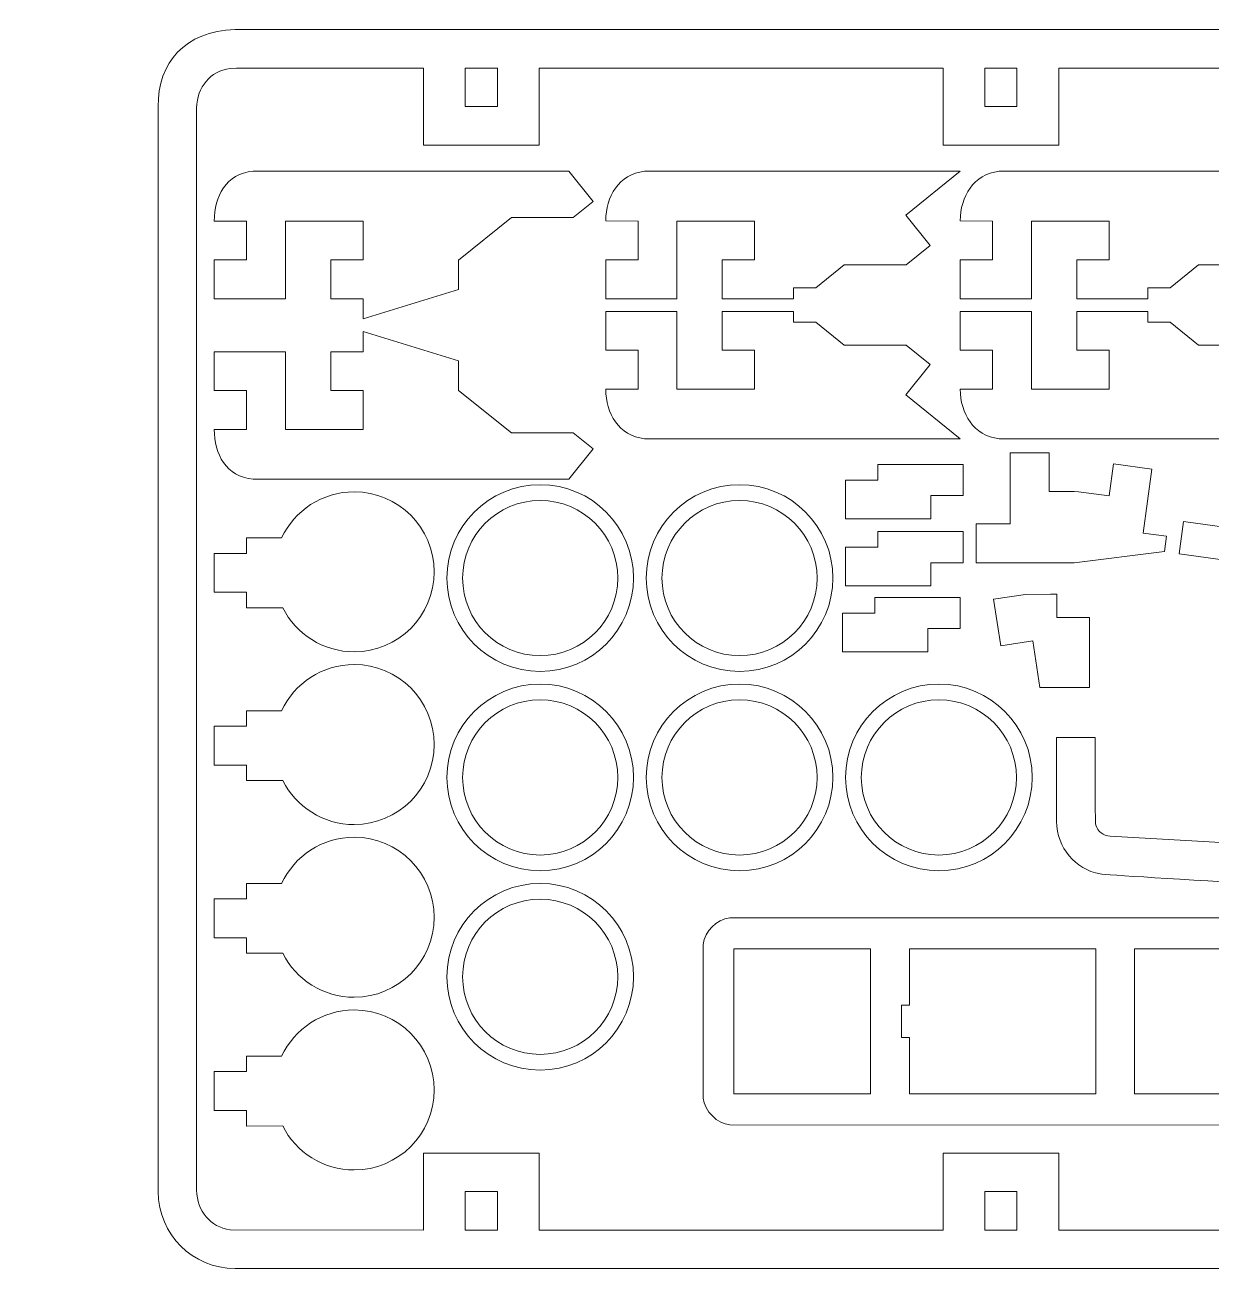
# Model space of a CAD drawing. Header units: centimetres. Extents: x -129.3 to -71.3, y -1.4 to 86.6.
# Drawn here: x -88.41 to -79.06, y 71.7 to 81.55 of the extents above; entities that cross this region are included whole.
import ezdxf

# ---------------------------------------------------------------- set-up
doc = ezdxf.new("R2010")
doc.units = ezdxf.units.CM
doc.header["$MEASUREMENT"] = 0
doc.layers.add('Camada 1', color=7, linetype='Continuous')

msp = doc.modelspace()

# ---------------------------------------------------------------- linework, layer by layer
at = {"layer": 'Camada 1', "color": 250, "lineweight": 20}
msp.add_open_spline([(-99.75825, 42.62823), (-100.03324, 42.62823), (-100.25825, 42.85323), (-100.25825, 43.12824), (-100.25825, 43.12824), (-100.25825, 43.12824), (-100.25825, 86.12825), (-100.25825, 86.12825), (-100.25825, 86.12825), (-100.25825, 86.40325), (-100.03324, 86.62825), (-99.75825, 86.62825), (-99.75825, 86.62825), (-99.75825, 86.62825), (-71.75824, 86.62825), (-71.75824, 86.62825), (-71.75824, 86.62825), (-71.48325, 86.62825), (-71.25825, 86.40325), (-71.25825, 86.12825), (-71.25825, 86.12825), (-71.25825, 86.12825), (-71.25825, 43.12824), (-71.25825, 43.12824), (-71.25825, 43.12824), (-71.25825, 42.85323), (-71.48325, 42.62823), (-71.75824, 42.62823)], degree=3, knots=[0, 0, 0, 0, 0.125, 0.125, 0.125, 0.125, 0.25, 0.25, 0.25, 0.25, 0.375, 0.375, 0.375, 0.375, 0.5, 0.5, 0.5, 0.5, 0.625, 0.625, 0.625, 0.625, 0.75, 0.75, 0.75, 0.75, 1, 1, 1, 1], dxfattribs=at)
at = {"layer": 'Camada 1', "lineweight": 9}
for points, knots in [([(-87.35663, 80.90437), (-87.35663, 80.90437), (-87.35663, 72.35472), (-87.35663, 72.35472), (-87.35663, 72.35472), (-87.35102, 72.01167), (-87.08624, 71.7529), (-86.7493, 71.7474), (-86.7493, 71.7474), (-86.7493, 71.7474), (-72.91056, 71.7474), (-72.91056, 71.7474), (-72.91056, 71.7474), (-72.56752, 71.75301), (-72.30876, 72.01779), (-72.30324, 72.35472), (-72.30324, 72.35472), (-72.30324, 72.35472), (-72.30324, 80.90437), (-72.30324, 80.90437), (-72.30324, 80.90437), (-72.30886, 81.24742), (-72.57362, 81.50618), (-72.91056, 81.5117), (-72.91056, 81.5117), (-72.91056, 81.5117), (-86.7493, 81.5117), (-86.7493, 81.5117), (-86.7493, 81.5117), (-87.14775, 81.49865), (-87.35663, 81.25106), (-87.35663, 80.90437)], [0, 0, 0, 0, 0.1111111, 0.1111111, 0.1111111, 0.1111111, 0.2222222, 0.2222222, 0.2222222, 0.2222222, 0.3333333, 0.3333333, 0.3333333, 0.3333333, 0.4444444, 0.4444444, 0.4444444, 0.4444444, 0.5555556, 0.5555556, 0.5555556, 0.5555556, 0.6666667, 0.6666667, 0.6666667, 0.6666667, 0.7777778, 0.7777778, 0.7777778, 0.7777778, 1, 1, 1, 1]), ([(-86.73937, 81.20804), (-86.73937, 81.20804), (-85.26429, 81.20804), (-85.26429, 81.20804), (-85.26429, 81.20804), (-85.26429, 81.20804), (-85.26429, 80.60071), (-85.26429, 80.60071), (-85.26429, 80.60071), (-85.26429, 80.60071), (-84.3533, 80.60071), (-84.3533, 80.60071), (-84.3533, 80.60071), (-84.3533, 80.60071), (-84.3533, 81.20804), (-84.3533, 81.20804), (-84.3533, 81.20804), (-84.3533, 81.20804), (-81.16955, 81.20804), (-81.16955, 81.20804), (-81.16955, 81.20804), (-81.16955, 81.20804), (-81.16955, 80.60071), (-81.16955, 80.60071), (-81.16955, 80.60071), (-81.16955, 80.60071), (-80.25856, 80.60071), (-80.25856, 80.60071), (-80.25856, 80.60071), (-80.25856, 80.60071), (-80.25856, 81.20804), (-80.25856, 81.20804), (-80.25856, 81.20804), (-80.25856, 81.20804), (-74.03817, 81.20804), (-74.03817, 81.20804), (-74.03817, 81.20804), (-74.03817, 81.20804), (-74.03817, 80.60071), (-74.03817, 80.60071), (-74.03817, 80.60071), (-74.03817, 80.60071), (-73.12719, 80.60071), (-73.12719, 80.60071), (-73.12719, 80.60071), (-73.12719, 80.60071), (-73.12719, 81.20804), (-73.12719, 81.20804), (-73.12719, 81.20804), (-73.02927, 81.20804), (-72.88184, 81.22045), (-72.79461, 81.18432), (-72.79461, 81.18432), (-72.67304, 81.13397), (-72.61117, 81.02469), (-72.6069, 80.89443), (-72.6069, 80.89443), (-72.6069, 80.89443), (-72.6069, 72.36466), (-72.6069, 72.36466), (-72.6069, 72.36466), (-72.61302, 72.1782), (-72.73406, 72.05716), (-72.92051, 72.05106), (-72.92051, 72.05106), (-72.92051, 72.05106), (-73.12719, 72.05106), (-73.12719, 72.05106), (-73.12719, 72.05106), (-73.12719, 72.05106), (-73.12719, 72.65839), (-73.12719, 72.65839), (-73.12719, 72.65839), (-73.12719, 72.65839), (-74.03817, 72.65839), (-74.03817, 72.65839), (-74.03817, 72.65839), (-74.03817, 72.65839), (-74.03817, 72.05106), (-74.03817, 72.05106), (-74.03817, 72.05106), (-74.03817, 72.05106), (-80.25856, 72.05106), (-80.25856, 72.05106), (-80.25856, 72.05106), (-80.25856, 72.05106), (-80.25856, 72.65839), (-80.25856, 72.65839), (-80.25856, 72.65839), (-80.25856, 72.65839), (-81.16955, 72.65839), (-81.16955, 72.65839), (-81.16955, 72.65839), (-81.16955, 72.65839), (-81.16955, 72.05106), (-81.16955, 72.05106), (-81.16955, 72.05106), (-81.16955, 72.05106), (-84.3533, 72.05106), (-84.3533, 72.05106), (-84.3533, 72.05106), (-84.3533, 72.05106), (-84.3533, 72.65839), (-84.3533, 72.65839), (-84.3533, 72.65839), (-84.3533, 72.65839), (-85.26429, 72.65839), (-85.26429, 72.65839), (-85.26429, 72.65839), (-85.26429, 72.65839), (-85.26429, 72.05106), (-85.26429, 72.05106), (-85.26429, 72.05106), (-85.26429, 72.05106), (-86.78886, 72.0543), (-86.78886, 72.0543), (-86.78886, 72.0543), (-86.94534, 72.07491), (-87.04759, 72.2008), (-87.05297, 72.36466), (-87.05297, 72.36466), (-87.05297, 72.36466), (-87.05297, 80.89443), (-87.05297, 80.89443), (-87.05297, 80.89443), (-87.0476, 81.05829), (-86.94537, 81.18416), (-86.78886, 81.20479), (-86.78886, 81.20479), (-86.78886, 81.20479), (-86.73937, 81.20804), (-86.73937, 81.20804)], [0, 0, 0, 0, 0.0294118, 0.0294118, 0.0294118, 0.0294118, 0.0588235, 0.0588235, 0.0588235, 0.0588235, 0.0882353, 0.0882353, 0.0882353, 0.0882353, 0.1176471, 0.1176471, 0.1176471, 0.1176471, 0.1470588, 0.1470588, 0.1470588, 0.1470588, 0.1764706, 0.1764706, 0.1764706, 0.1764706, 0.2058824, 0.2058824, 0.2058824, 0.2058824, 0.2352941, 0.2352941, 0.2352941, 0.2352941, 0.2647059, 0.2647059, 0.2647059, 0.2647059, 0.2941176, 0.2941176, 0.2941176, 0.2941176, 0.3235294, 0.3235294, 0.3235294, 0.3235294, 0.3529412, 0.3529412, 0.3529412, 0.3529412, 0.3823529, 0.3823529, 0.3823529, 0.3823529, 0.4117647, 0.4117647, 0.4117647, 0.4117647, 0.4411765, 0.4411765, 0.4411765, 0.4411765, 0.4705882, 0.4705882, 0.4705882, 0.4705882, 0.5, 0.5, 0.5, 0.5, 0.5294118, 0.5294118, 0.5294118, 0.5294118, 0.5588235, 0.5588235, 0.5588235, 0.5588235, 0.5882353, 0.5882353, 0.5882353, 0.5882353, 0.6176471, 0.6176471, 0.6176471, 0.6176471, 0.6470588, 0.6470588, 0.6470588, 0.6470588, 0.6764706, 0.6764706, 0.6764706, 0.6764706, 0.7058824, 0.7058824, 0.7058824, 0.7058824, 0.7352941, 0.7352941, 0.7352941, 0.7352941, 0.7647059, 0.7647059, 0.7647059, 0.7647059, 0.7941176, 0.7941176, 0.7941176, 0.7941176, 0.8235294, 0.8235294, 0.8235294, 0.8235294, 0.8529412, 0.8529412, 0.8529412, 0.8529412, 0.8823529, 0.8823529, 0.8823529, 0.8823529, 0.9117647, 0.9117647, 0.9117647, 0.9117647, 0.9411765, 0.9411765, 0.9411765, 0.9411765, 1, 1, 1, 1]), ([(-84.93532, 81.20804), (-84.93532, 81.20804), (-84.68227, 81.20804), (-84.68227, 81.20804), (-84.68227, 81.20804), (-84.68227, 81.20804), (-84.68227, 80.90437), (-84.68227, 80.90437), (-84.68227, 80.90437), (-84.68227, 80.90437), (-84.93532, 80.90437), (-84.93532, 80.90437), (-84.93532, 80.90437), (-84.93532, 80.90437), (-84.93532, 81.20804), (-84.93532, 81.20804)], [0, 0, 0, 0, 0.2, 0.2, 0.2, 0.2, 0.4, 0.4, 0.4, 0.4, 0.6, 0.6, 0.6, 0.6, 1, 1, 1, 1]), ([(-80.58752, 80.90437), (-80.58752, 80.90437), (-80.84058, 80.90437), (-80.84058, 80.90437), (-80.84058, 80.90437), (-80.84058, 80.90437), (-80.84058, 81.20804), (-80.84058, 81.20804), (-80.84058, 81.20804), (-80.84058, 81.20804), (-80.58752, 81.20804), (-80.58752, 81.20804), (-80.58752, 81.20804), (-80.58752, 81.20804), (-80.58752, 80.90437), (-80.58752, 80.90437)], [0, 0, 0, 0, 0.2, 0.2, 0.2, 0.2, 0.4, 0.4, 0.4, 0.4, 0.6, 0.6, 0.6, 0.6, 1, 1, 1, 1]), ([(-86.91371, 80.00289), (-86.91371, 80.00289), (-86.65874, 80.00289), (-86.65874, 80.00289), (-86.65874, 80.00289), (-86.65874, 80.00289), (-86.65874, 79.69692), (-86.65874, 79.69692), (-86.65874, 79.69692), (-86.65874, 79.69692), (-86.91371, 79.69692), (-86.91371, 79.69692), (-86.91371, 79.69692), (-86.91371, 79.69692), (-86.91371, 79.39095), (-86.91371, 79.39095), (-86.91371, 79.39095), (-86.91371, 79.39095), (-86.35276, 79.39095), (-86.35276, 79.39095), (-86.35276, 79.39095), (-86.35276, 79.39095), (-86.35276, 80.00289), (-86.35276, 80.00289), (-86.35276, 80.00289), (-86.35276, 80.00289), (-85.74083, 80.00289), (-85.74083, 80.00289), (-85.74083, 80.00289), (-85.74083, 80.00289), (-85.74083, 79.69692), (-85.74083, 79.69692), (-85.74083, 79.69692), (-85.74083, 79.69692), (-85.9958, 79.69692), (-85.9958, 79.69692), (-85.9958, 79.69692), (-85.9958, 79.69692), (-85.9958, 79.39095), (-85.9958, 79.39095), (-85.9958, 79.39095), (-85.9958, 79.39095), (-85.74083, 79.39095), (-85.74083, 79.39095), (-85.74083, 79.39095), (-85.74083, 79.39095), (-85.74083, 79.23184), (-85.74083, 79.23184), (-85.74083, 79.23184), (-85.74083, 79.23184), (-84.98815, 79.46352), (-84.98815, 79.46352), (-84.98815, 79.46352), (-84.98815, 79.46352), (-84.98815, 79.69519), (-84.98815, 79.69519), (-84.98815, 79.69519), (-84.98815, 79.69519), (-84.5721, 80.03029), (-84.5721, 80.03029), (-84.5721, 80.03029), (-84.5721, 80.03029), (-84.08433, 80.03029), (-84.08433, 80.03029), (-84.08433, 80.03029), (-84.08433, 80.03029), (-83.92794, 80.15625), (-83.92794, 80.15625), (-83.92794, 80.15625), (-83.92794, 80.15625), (-84.11987, 80.39454), (-84.11987, 80.39454), (-84.11987, 80.39454), (-84.11987, 80.39454), (-86.60774, 80.39454), (-86.60774, 80.39454), (-86.60774, 80.39454), (-86.8203, 80.37649), (-86.91371, 80.19616), (-86.91371, 80.00289)], [0, 0, 0, 0, 0.047619, 0.047619, 0.047619, 0.047619, 0.0952381, 0.0952381, 0.0952381, 0.0952381, 0.1428571, 0.1428571, 0.1428571, 0.1428571, 0.1904762, 0.1904762, 0.1904762, 0.1904762, 0.2380952, 0.2380952, 0.2380952, 0.2380952, 0.2857143, 0.2857143, 0.2857143, 0.2857143, 0.3333333, 0.3333333, 0.3333333, 0.3333333, 0.3809524, 0.3809524, 0.3809524, 0.3809524, 0.4285714, 0.4285714, 0.4285714, 0.4285714, 0.4761905, 0.4761905, 0.4761905, 0.4761905, 0.5238095, 0.5238095, 0.5238095, 0.5238095, 0.5714286, 0.5714286, 0.5714286, 0.5714286, 0.6190476, 0.6190476, 0.6190476, 0.6190476, 0.6666667, 0.6666667, 0.6666667, 0.6666667, 0.7142857, 0.7142857, 0.7142857, 0.7142857, 0.7619048, 0.7619048, 0.7619048, 0.7619048, 0.8095238, 0.8095238, 0.8095238, 0.8095238, 0.8571429, 0.8571429, 0.8571429, 0.8571429, 0.9047619, 0.9047619, 0.9047619, 0.9047619, 1, 1, 1, 1]), ([(-83.82794, 80.0051), (-83.82794, 80.0051), (-83.57297, 80.00289), (-83.57297, 80.00289), (-83.57297, 80.00289), (-83.57297, 80.00289), (-83.57297, 79.69693), (-83.57297, 79.69693), (-83.57297, 79.69693), (-83.57297, 79.69693), (-83.82794, 79.69693), (-83.82794, 79.69693), (-83.82794, 79.69693), (-83.82794, 79.69693), (-83.82794, 79.39095), (-83.82794, 79.39095), (-83.82794, 79.39095), (-83.82794, 79.39095), (-83.267, 79.39095), (-83.267, 79.39095), (-83.267, 79.39095), (-83.267, 79.39095), (-83.26699, 80.00289), (-83.26699, 80.00289), (-83.26699, 80.00289), (-83.26699, 80.00289), (-82.65506, 80.00289), (-82.65506, 80.00289), (-82.65506, 80.00289), (-82.65506, 80.00289), (-82.65506, 79.69693), (-82.65506, 79.69693), (-82.65506, 79.69693), (-82.65506, 79.69693), (-82.91003, 79.69693), (-82.91003, 79.69693), (-82.91003, 79.69693), (-82.91003, 79.69693), (-82.91003, 79.39095), (-82.91003, 79.39095), (-82.91003, 79.39095), (-82.91003, 79.39095), (-82.34908, 79.39095), (-82.34908, 79.39095), (-82.34908, 79.39095), (-82.34908, 79.39095), (-82.34908, 79.47655), (-82.34908, 79.47655), (-82.34908, 79.47655), (-82.34908, 79.47655), (-82.17384, 79.47655), (-82.17384, 79.47655), (-82.17384, 79.47655), (-82.17384, 79.47655), (-81.94951, 79.65723), (-81.94951, 79.65723), (-81.94951, 79.65723), (-81.94951, 79.65723), (-81.46173, 79.65723), (-81.46173, 79.65723), (-81.46173, 79.65723), (-81.46173, 79.65723), (-81.27109, 79.81078), (-81.27109, 79.81078), (-81.27109, 79.81078), (-81.27109, 79.81078), (-81.46303, 80.04907), (-81.46303, 80.04907), (-81.46303, 80.04907), (-81.46303, 80.04907), (-81.0341, 80.39454), (-81.0341, 80.39454), (-81.0341, 80.39454), (-81.0341, 80.39454), (-83.52198, 80.39454), (-83.52198, 80.39454), (-83.52198, 80.39454), (-83.72517, 80.37267), (-83.82794, 80.19236), (-83.82794, 80.0051)], [0, 0, 0, 0, 0.047619, 0.047619, 0.047619, 0.047619, 0.0952381, 0.0952381, 0.0952381, 0.0952381, 0.1428571, 0.1428571, 0.1428571, 0.1428571, 0.1904762, 0.1904762, 0.1904762, 0.1904762, 0.2380952, 0.2380952, 0.2380952, 0.2380952, 0.2857143, 0.2857143, 0.2857143, 0.2857143, 0.3333333, 0.3333333, 0.3333333, 0.3333333, 0.3809524, 0.3809524, 0.3809524, 0.3809524, 0.4285714, 0.4285714, 0.4285714, 0.4285714, 0.4761905, 0.4761905, 0.4761905, 0.4761905, 0.5238095, 0.5238095, 0.5238095, 0.5238095, 0.5714286, 0.5714286, 0.5714286, 0.5714286, 0.6190476, 0.6190476, 0.6190476, 0.6190476, 0.6666667, 0.6666667, 0.6666667, 0.6666667, 0.7142857, 0.7142857, 0.7142857, 0.7142857, 0.7619048, 0.7619048, 0.7619048, 0.7619048, 0.8095238, 0.8095238, 0.8095238, 0.8095238, 0.8571429, 0.8571429, 0.8571429, 0.8571429, 0.9047619, 0.9047619, 0.9047619, 0.9047619, 1, 1, 1, 1]), ([(-81.0341, 80.0051), (-81.0341, 80.0051), (-80.77913, 80.00289), (-80.77913, 80.00289), (-80.77913, 80.00289), (-80.77913, 80.00289), (-80.77913, 79.69693), (-80.77913, 79.69693), (-80.77913, 79.69693), (-80.77913, 79.69693), (-81.0341, 79.69693), (-81.0341, 79.69693), (-81.0341, 79.69693), (-81.0341, 79.69693), (-81.0341, 79.39095), (-81.0341, 79.39095), (-81.0341, 79.39095), (-81.0341, 79.39095), (-80.47316, 79.39095), (-80.47316, 79.39095), (-80.47316, 79.39095), (-80.47316, 79.39095), (-80.47315, 80.00289), (-80.47315, 80.00289), (-80.47315, 80.00289), (-80.47315, 80.00289), (-79.86122, 80.00289), (-79.86122, 80.00289), (-79.86122, 80.00289), (-79.86122, 80.00289), (-79.86122, 79.69693), (-79.86122, 79.69693), (-79.86122, 79.69693), (-79.86122, 79.69693), (-80.11619, 79.69693), (-80.11619, 79.69693), (-80.11619, 79.69693), (-80.11619, 79.69693), (-80.11619, 79.39095), (-80.11619, 79.39095), (-80.11619, 79.39095), (-80.11619, 79.39095), (-79.55524, 79.39095), (-79.55524, 79.39095), (-79.55524, 79.39095), (-79.55524, 79.39095), (-79.55524, 79.47655), (-79.55524, 79.47655), (-79.55524, 79.47655), (-79.55524, 79.47655), (-79.38, 79.47655), (-79.38, 79.47655), (-79.38, 79.47655), (-79.38, 79.47655), (-79.15567, 79.65723), (-79.15567, 79.65723), (-79.15567, 79.65723), (-79.15567, 79.65723), (-78.66789, 79.65723), (-78.66789, 79.65723), (-78.66789, 79.65723), (-78.66789, 79.65723), (-78.47725, 79.81078), (-78.47725, 79.81078), (-78.47725, 79.81078), (-78.47725, 79.81078), (-78.66919, 80.04907), (-78.66919, 80.04907), (-78.66919, 80.04907), (-78.66919, 80.04907), (-78.24026, 80.39454), (-78.24026, 80.39454), (-78.24026, 80.39454), (-78.24026, 80.39454), (-80.72814, 80.39454), (-80.72814, 80.39454), (-80.72814, 80.39454), (-80.93133, 80.37267), (-81.0341, 80.19236), (-81.0341, 80.0051)], [0, 0, 0, 0, 0.047619, 0.047619, 0.047619, 0.047619, 0.0952381, 0.0952381, 0.0952381, 0.0952381, 0.1428571, 0.1428571, 0.1428571, 0.1428571, 0.1904762, 0.1904762, 0.1904762, 0.1904762, 0.2380952, 0.2380952, 0.2380952, 0.2380952, 0.2857143, 0.2857143, 0.2857143, 0.2857143, 0.3333333, 0.3333333, 0.3333333, 0.3333333, 0.3809524, 0.3809524, 0.3809524, 0.3809524, 0.4285714, 0.4285714, 0.4285714, 0.4285714, 0.4761905, 0.4761905, 0.4761905, 0.4761905, 0.5238095, 0.5238095, 0.5238095, 0.5238095, 0.5714286, 0.5714286, 0.5714286, 0.5714286, 0.6190476, 0.6190476, 0.6190476, 0.6190476, 0.6666667, 0.6666667, 0.6666667, 0.6666667, 0.7142857, 0.7142857, 0.7142857, 0.7142857, 0.7619048, 0.7619048, 0.7619048, 0.7619048, 0.8095238, 0.8095238, 0.8095238, 0.8095238, 0.8571429, 0.8571429, 0.8571429, 0.8571429, 0.9047619, 0.9047619, 0.9047619, 0.9047619, 1, 1, 1, 1]), ([(-83.82794, 78.67679), (-83.82794, 78.67679), (-83.57297, 78.679), (-83.57297, 78.679), (-83.57297, 78.679), (-83.57297, 78.679), (-83.57297, 78.98496), (-83.57297, 78.98496), (-83.57297, 78.98496), (-83.57297, 78.98496), (-83.82794, 78.98496), (-83.82794, 78.98496), (-83.82794, 78.98496), (-83.82794, 78.98496), (-83.82794, 79.29094), (-83.82794, 79.29094), (-83.82794, 79.29094), (-83.82794, 79.29094), (-83.267, 79.29094), (-83.267, 79.29094), (-83.267, 79.29094), (-83.267, 79.29094), (-83.26699, 78.679), (-83.26699, 78.679), (-83.26699, 78.679), (-83.26699, 78.679), (-82.65506, 78.679), (-82.65506, 78.679), (-82.65506, 78.679), (-82.65506, 78.679), (-82.65506, 78.98496), (-82.65506, 78.98496), (-82.65506, 78.98496), (-82.65506, 78.98496), (-82.91003, 78.98496), (-82.91003, 78.98496), (-82.91003, 78.98496), (-82.91003, 78.98496), (-82.91003, 79.29094), (-82.91003, 79.29094), (-82.91003, 79.29094), (-82.91003, 79.29094), (-82.34908, 79.29094), (-82.34908, 79.29094), (-82.34908, 79.29094), (-82.34908, 79.29094), (-82.34908, 79.20534), (-82.34908, 79.20534), (-82.34908, 79.20534), (-82.34908, 79.20534), (-82.17384, 79.20534), (-82.17384, 79.20534), (-82.17384, 79.20534), (-82.17384, 79.20534), (-81.94951, 79.02466), (-81.94951, 79.02466), (-81.94951, 79.02466), (-81.94951, 79.02466), (-81.46173, 79.02466), (-81.46173, 79.02466), (-81.46173, 79.02466), (-81.46173, 79.02466), (-81.27109, 78.87111), (-81.27109, 78.87111), (-81.27109, 78.87111), (-81.27109, 78.87111), (-81.46303, 78.63282), (-81.46303, 78.63282), (-81.46303, 78.63282), (-81.46303, 78.63282), (-81.0341, 78.28735), (-81.0341, 78.28735), (-81.0341, 78.28735), (-81.0341, 78.28735), (-83.52198, 78.28735), (-83.52198, 78.28735), (-83.52198, 78.28735), (-83.72517, 78.30922), (-83.82794, 78.48953), (-83.82794, 78.67679)], [0, 0, 0, 0, 0.047619, 0.047619, 0.047619, 0.047619, 0.0952381, 0.0952381, 0.0952381, 0.0952381, 0.1428571, 0.1428571, 0.1428571, 0.1428571, 0.1904762, 0.1904762, 0.1904762, 0.1904762, 0.2380952, 0.2380952, 0.2380952, 0.2380952, 0.2857143, 0.2857143, 0.2857143, 0.2857143, 0.3333333, 0.3333333, 0.3333333, 0.3333333, 0.3809524, 0.3809524, 0.3809524, 0.3809524, 0.4285714, 0.4285714, 0.4285714, 0.4285714, 0.4761905, 0.4761905, 0.4761905, 0.4761905, 0.5238095, 0.5238095, 0.5238095, 0.5238095, 0.5714286, 0.5714286, 0.5714286, 0.5714286, 0.6190476, 0.6190476, 0.6190476, 0.6190476, 0.6666667, 0.6666667, 0.6666667, 0.6666667, 0.7142857, 0.7142857, 0.7142857, 0.7142857, 0.7619048, 0.7619048, 0.7619048, 0.7619048, 0.8095238, 0.8095238, 0.8095238, 0.8095238, 0.8571429, 0.8571429, 0.8571429, 0.8571429, 0.9047619, 0.9047619, 0.9047619, 0.9047619, 1, 1, 1, 1]), ([(-81.0341, 78.67679), (-81.0341, 78.67679), (-80.77913, 78.679), (-80.77913, 78.679), (-80.77913, 78.679), (-80.77913, 78.679), (-80.77913, 78.98496), (-80.77913, 78.98496), (-80.77913, 78.98496), (-80.77913, 78.98496), (-81.0341, 78.98496), (-81.0341, 78.98496), (-81.0341, 78.98496), (-81.0341, 78.98496), (-81.0341, 79.29094), (-81.0341, 79.29094), (-81.0341, 79.29094), (-81.0341, 79.29094), (-80.47316, 79.29094), (-80.47316, 79.29094), (-80.47316, 79.29094), (-80.47316, 79.29094), (-80.47315, 78.679), (-80.47315, 78.679), (-80.47315, 78.679), (-80.47315, 78.679), (-79.86122, 78.679), (-79.86122, 78.679), (-79.86122, 78.679), (-79.86122, 78.679), (-79.86122, 78.98496), (-79.86122, 78.98496), (-79.86122, 78.98496), (-79.86122, 78.98496), (-80.11619, 78.98496), (-80.11619, 78.98496), (-80.11619, 78.98496), (-80.11619, 78.98496), (-80.11619, 79.29094), (-80.11619, 79.29094), (-80.11619, 79.29094), (-80.11619, 79.29094), (-79.55524, 79.29094), (-79.55524, 79.29094), (-79.55524, 79.29094), (-79.55524, 79.29094), (-79.55524, 79.20534), (-79.55524, 79.20534), (-79.55524, 79.20534), (-79.55524, 79.20534), (-79.38, 79.20534), (-79.38, 79.20534), (-79.38, 79.20534), (-79.38, 79.20534), (-79.15567, 79.02466), (-79.15567, 79.02466), (-79.15567, 79.02466), (-79.15567, 79.02466), (-78.66789, 79.02466), (-78.66789, 79.02466), (-78.66789, 79.02466), (-78.66789, 79.02466), (-78.47725, 78.87111), (-78.47725, 78.87111), (-78.47725, 78.87111), (-78.47725, 78.87111), (-78.66919, 78.63282), (-78.66919, 78.63282), (-78.66919, 78.63282), (-78.66919, 78.63282), (-78.24026, 78.28735), (-78.24026, 78.28735), (-78.24026, 78.28735), (-78.24026, 78.28735), (-80.72814, 78.28735), (-80.72814, 78.28735), (-80.72814, 78.28735), (-80.93133, 78.30922), (-81.0341, 78.48953), (-81.0341, 78.67679)], [0, 0, 0, 0, 0.047619, 0.047619, 0.047619, 0.047619, 0.0952381, 0.0952381, 0.0952381, 0.0952381, 0.1428571, 0.1428571, 0.1428571, 0.1428571, 0.1904762, 0.1904762, 0.1904762, 0.1904762, 0.2380952, 0.2380952, 0.2380952, 0.2380952, 0.2857143, 0.2857143, 0.2857143, 0.2857143, 0.3333333, 0.3333333, 0.3333333, 0.3333333, 0.3809524, 0.3809524, 0.3809524, 0.3809524, 0.4285714, 0.4285714, 0.4285714, 0.4285714, 0.4761905, 0.4761905, 0.4761905, 0.4761905, 0.5238095, 0.5238095, 0.5238095, 0.5238095, 0.5714286, 0.5714286, 0.5714286, 0.5714286, 0.6190476, 0.6190476, 0.6190476, 0.6190476, 0.6666667, 0.6666667, 0.6666667, 0.6666667, 0.7142857, 0.7142857, 0.7142857, 0.7142857, 0.7619048, 0.7619048, 0.7619048, 0.7619048, 0.8095238, 0.8095238, 0.8095238, 0.8095238, 0.8571429, 0.8571429, 0.8571429, 0.8571429, 0.9047619, 0.9047619, 0.9047619, 0.9047619, 1, 1, 1, 1]), ([(-86.91371, 78.36079), (-86.91371, 78.36079), (-86.65874, 78.36079), (-86.65874, 78.36079), (-86.65874, 78.36079), (-86.65874, 78.36079), (-86.65874, 78.66676), (-86.65874, 78.66676), (-86.65874, 78.66676), (-86.65874, 78.66676), (-86.91371, 78.66676), (-86.91371, 78.66676), (-86.91371, 78.66676), (-86.91371, 78.66676), (-86.91371, 78.97273), (-86.91371, 78.97273), (-86.91371, 78.97273), (-86.91371, 78.97273), (-86.35276, 78.97273), (-86.35276, 78.97273), (-86.35276, 78.97273), (-86.35276, 78.97273), (-86.35276, 78.36079), (-86.35276, 78.36079), (-86.35276, 78.36079), (-86.35276, 78.36079), (-85.74083, 78.36079), (-85.74083, 78.36079), (-85.74083, 78.36079), (-85.74083, 78.36079), (-85.74083, 78.66676), (-85.74083, 78.66676), (-85.74083, 78.66676), (-85.74083, 78.66676), (-85.9958, 78.66676), (-85.9958, 78.66676), (-85.9958, 78.66676), (-85.9958, 78.66676), (-85.9958, 78.97273), (-85.9958, 78.97273), (-85.9958, 78.97273), (-85.9958, 78.97273), (-85.74083, 78.97273), (-85.74083, 78.97273), (-85.74083, 78.97273), (-85.74083, 78.97273), (-85.74083, 79.13184), (-85.74083, 79.13184), (-85.74083, 79.13184), (-85.74083, 79.13184), (-84.98815, 78.90016), (-84.98815, 78.90016), (-84.98815, 78.90016), (-84.98815, 78.90016), (-84.98815, 78.66849), (-84.98815, 78.66849), (-84.98815, 78.66849), (-84.98815, 78.66849), (-84.5721, 78.33339), (-84.5721, 78.33339), (-84.5721, 78.33339), (-84.5721, 78.33339), (-84.08433, 78.33339), (-84.08433, 78.33339), (-84.08433, 78.33339), (-84.08433, 78.33339), (-83.92794, 78.20743), (-83.92794, 78.20743), (-83.92794, 78.20743), (-83.92794, 78.20743), (-84.11987, 77.96914), (-84.11987, 77.96914), (-84.11987, 77.96914), (-84.11987, 77.96914), (-86.60774, 77.96914), (-86.60774, 77.96914), (-86.60774, 77.96914), (-86.8203, 77.98719), (-86.91371, 78.16752), (-86.91371, 78.36079)], [0, 0, 0, 0, 0.047619, 0.047619, 0.047619, 0.047619, 0.0952381, 0.0952381, 0.0952381, 0.0952381, 0.1428571, 0.1428571, 0.1428571, 0.1428571, 0.1904762, 0.1904762, 0.1904762, 0.1904762, 0.2380952, 0.2380952, 0.2380952, 0.2380952, 0.2857143, 0.2857143, 0.2857143, 0.2857143, 0.3333333, 0.3333333, 0.3333333, 0.3333333, 0.3809524, 0.3809524, 0.3809524, 0.3809524, 0.4285714, 0.4285714, 0.4285714, 0.4285714, 0.4761905, 0.4761905, 0.4761905, 0.4761905, 0.5238095, 0.5238095, 0.5238095, 0.5238095, 0.5714286, 0.5714286, 0.5714286, 0.5714286, 0.6190476, 0.6190476, 0.6190476, 0.6190476, 0.6666667, 0.6666667, 0.6666667, 0.6666667, 0.7142857, 0.7142857, 0.7142857, 0.7142857, 0.7619048, 0.7619048, 0.7619048, 0.7619048, 0.8095238, 0.8095238, 0.8095238, 0.8095238, 0.8571429, 0.8571429, 0.8571429, 0.8571429, 0.9047619, 0.9047619, 0.9047619, 0.9047619, 1, 1, 1, 1]), ([(-79.42584, 77.39733), (-79.42584, 77.39733), (-79.40964, 77.51864), (-79.40964, 77.51864), (-79.40964, 77.51864), (-79.40964, 77.51864), (-79.59161, 77.54293), (-79.59161, 77.54293), (-79.59161, 77.54293), (-79.59161, 77.54293), (-79.52338, 78.04742), (-79.52338, 78.04742), (-79.52338, 78.04742), (-79.52338, 78.04742), (-79.82659, 78.08843), (-79.82659, 78.08843), (-79.82659, 78.08843), (-79.82659, 78.08843), (-79.86065, 77.83662), (-79.86065, 77.83662), (-79.86065, 77.83662), (-79.86065, 77.83662), (-80.10163, 77.86921), (-80.10163, 77.86921), (-80.10163, 77.86921), (-80.10163, 77.86921), (-80.13579, 77.87127), (-80.13579, 77.87127), (-80.13579, 77.87127), (-80.13579, 77.87127), (-80.33449, 77.87129), (-80.33449, 77.87129), (-80.33449, 77.87129), (-80.33449, 77.87129), (-80.33447, 78.17685), (-80.33447, 78.17685), (-80.33447, 78.17685), (-80.33447, 78.17685), (-80.64044, 78.17686), (-80.64044, 78.17686), (-80.64044, 78.17686), (-80.64044, 78.17686), (-80.64048, 77.61657), (-80.64048, 77.61657), (-80.64048, 77.61657), (-80.64048, 77.61657), (-80.90978, 77.61654), (-80.90978, 77.61654), (-80.90978, 77.61654), (-80.90978, 77.61654), (-80.90978, 77.31056), (-80.90978, 77.31056), (-80.90978, 77.31056), (-80.90978, 77.31056), (-80.13583, 77.31056), (-80.13583, 77.31056), (-80.13583, 77.31056), (-80.13583, 77.31056), (-79.42584, 77.39733), (-79.42584, 77.39733)], [0, 0, 0, 0, 0.0625, 0.0625, 0.0625, 0.0625, 0.125, 0.125, 0.125, 0.125, 0.1875, 0.1875, 0.1875, 0.1875, 0.25, 0.25, 0.25, 0.25, 0.3125, 0.3125, 0.3125, 0.3125, 0.375, 0.375, 0.375, 0.375, 0.4375, 0.4375, 0.4375, 0.4375, 0.5, 0.5, 0.5, 0.5, 0.5625, 0.5625, 0.5625, 0.5625, 0.625, 0.625, 0.625, 0.625, 0.6875, 0.6875, 0.6875, 0.6875, 0.75, 0.75, 0.75, 0.75, 0.8125, 0.8125, 0.8125, 0.8125, 0.875, 0.875, 0.875, 0.875, 1, 1, 1, 1]), ([(-78.4622, 77.38161), (-78.4622, 77.38161), (-78.4622, 77.89152), (-78.4622, 77.89152), (-78.4622, 77.89152), (-78.4622, 77.89152), (-78.21743, 77.89152), (-78.21743, 77.89152), (-78.21743, 77.89152), (-78.21743, 77.89152), (-78.21743, 78.14666), (-78.21743, 78.14666), (-78.21743, 78.14666), (-78.21743, 78.14666), (-78.4622, 78.14666), (-78.4622, 78.14666), (-78.4622, 78.14666), (-78.4622, 78.14666), (-78.90423, 77.94286), (-78.90423, 77.94286), (-78.90423, 77.94286), (-78.90423, 77.94286), (-78.95215, 77.58951), (-78.95215, 77.58951), (-78.95215, 77.58951), (-78.95215, 77.58951), (-79.2752, 77.63376), (-79.2752, 77.63376), (-79.2752, 77.63376), (-79.2752, 77.63376), (-79.30963, 77.38073), (-79.30963, 77.38073), (-79.30963, 77.38073), (-79.30963, 77.38073), (-78.9458, 77.33131), (-78.9458, 77.33131), (-78.9458, 77.33131), (-78.9458, 77.33131), (-78.90423, 77.33172), (-78.90423, 77.33172), (-78.90423, 77.33172), (-78.90423, 77.33172), (-78.4622, 77.12677), (-78.4622, 77.12677), (-78.4622, 77.12677), (-78.4622, 77.12677), (-78.21743, 77.12677), (-78.21743, 77.12677), (-78.21743, 77.12677), (-78.21743, 77.12677), (-78.21743, 77.38161), (-78.21743, 77.38161), (-78.21743, 77.38161), (-78.21743, 77.38161), (-78.4622, 77.38161), (-78.4622, 77.38161)], [0, 0, 0, 0, 0.0666667, 0.0666667, 0.0666667, 0.0666667, 0.1333333, 0.1333333, 0.1333333, 0.1333333, 0.2, 0.2, 0.2, 0.2, 0.2666667, 0.2666667, 0.2666667, 0.2666667, 0.3333333, 0.3333333, 0.3333333, 0.3333333, 0.4, 0.4, 0.4, 0.4, 0.4666667, 0.4666667, 0.4666667, 0.4666667, 0.5333333, 0.5333333, 0.5333333, 0.5333333, 0.6, 0.6, 0.6, 0.6, 0.6666667, 0.6666667, 0.6666667, 0.6666667, 0.7333333, 0.7333333, 0.7333333, 0.7333333, 0.8, 0.8, 0.8, 0.8, 0.8666667, 0.8666667, 0.8666667, 0.8666667, 1, 1, 1, 1]), ([(-81.26541, 77.65503), (-81.26541, 77.65503), (-81.93854, 77.65503), (-81.93854, 77.65503), (-81.93854, 77.65503), (-81.93854, 77.65503), (-81.93854, 77.96099), (-81.93854, 77.96099), (-81.93854, 77.96099), (-81.93854, 77.96099), (-81.68357, 77.96099), (-81.68357, 77.96099), (-81.68357, 77.96099), (-81.68357, 77.96099), (-81.68357, 78.08338), (-81.68357, 78.08338), (-81.68357, 78.08338), (-81.68357, 78.08338), (-81.01043, 78.08338), (-81.01043, 78.08338), (-81.01043, 78.08338), (-81.01043, 78.08338), (-81.01043, 77.83861), (-81.01043, 77.83861), (-81.01043, 77.83861), (-81.01043, 77.83861), (-81.26541, 77.83861), (-81.26541, 77.83861), (-81.26541, 77.83861), (-81.26541, 77.83861), (-81.26541, 77.65503), (-81.26541, 77.65503)], [0, 0, 0, 0, 0.1111111, 0.1111111, 0.1111111, 0.1111111, 0.2222222, 0.2222222, 0.2222222, 0.2222222, 0.3333333, 0.3333333, 0.3333333, 0.3333333, 0.4444444, 0.4444444, 0.4444444, 0.4444444, 0.5555556, 0.5555556, 0.5555556, 0.5555556, 0.6666667, 0.6666667, 0.6666667, 0.6666667, 0.7777778, 0.7777778, 0.7777778, 0.7777778, 1, 1, 1, 1]), ([(-86.37405, 76.9548), (-86.37405, 76.9548), (-86.65873, 76.95451), (-86.65873, 76.95451), (-86.65873, 76.95451), (-86.65873, 76.95451), (-86.65873, 77.0769), (-86.65873, 77.0769), (-86.65873, 77.0769), (-86.65873, 77.0769), (-86.91371, 77.0769), (-86.91371, 77.0769), (-86.91371, 77.0769), (-86.91371, 77.0769), (-86.91371, 77.38287), (-86.91371, 77.38287), (-86.91371, 77.38287), (-86.91371, 77.38287), (-86.65873, 77.38287), (-86.65873, 77.38287), (-86.65873, 77.38287), (-86.65873, 77.38287), (-86.65873, 77.50526), (-86.65873, 77.50526), (-86.65873, 77.50526), (-86.65873, 77.50526), (-86.38237, 77.50526), (-86.38237, 77.50526), (-86.38237, 77.50526), (-86.28191, 77.7202), (-86.06381, 77.86914), (-85.81089, 77.86914), (-85.81089, 77.86914), (-85.46266, 77.86914), (-85.18036, 77.58684), (-85.18036, 77.23861), (-85.18036, 77.23861), (-85.18036, 76.89038), (-85.46266, 76.60808), (-85.81089, 76.60808), (-85.81089, 76.60808), (-86.05703, 76.60808), (-86.27019, 76.74914), (-86.37405, 76.9548)], [0, 0, 0, 0, 0.0833333, 0.0833333, 0.0833333, 0.0833333, 0.1666667, 0.1666667, 0.1666667, 0.1666667, 0.25, 0.25, 0.25, 0.25, 0.3333333, 0.3333333, 0.3333333, 0.3333333, 0.4166667, 0.4166667, 0.4166667, 0.4166667, 0.5, 0.5, 0.5, 0.5, 0.5833333, 0.5833333, 0.5833333, 0.5833333, 0.6666667, 0.6666667, 0.6666667, 0.6666667, 0.75, 0.75, 0.75, 0.75, 0.8333333, 0.8333333, 0.8333333, 0.8333333, 1, 1, 1, 1]), ([(-81.26541, 77.12702), (-81.26541, 77.12702), (-81.93854, 77.12702), (-81.93854, 77.12702), (-81.93854, 77.12702), (-81.93854, 77.12702), (-81.93854, 77.43298), (-81.93854, 77.43298), (-81.93854, 77.43298), (-81.93854, 77.43298), (-81.68357, 77.43298), (-81.68357, 77.43298), (-81.68357, 77.43298), (-81.68357, 77.43298), (-81.68357, 77.55537), (-81.68357, 77.55537), (-81.68357, 77.55537), (-81.68357, 77.55537), (-81.01043, 77.55537), (-81.01043, 77.55537), (-81.01043, 77.55537), (-81.01043, 77.55537), (-81.01043, 77.3106), (-81.01043, 77.3106), (-81.01043, 77.3106), (-81.01043, 77.3106), (-81.26541, 77.3106), (-81.26541, 77.3106), (-81.26541, 77.3106), (-81.26541, 77.3106), (-81.26541, 77.12702), (-81.26541, 77.12702)], [0, 0, 0, 0, 0.1111111, 0.1111111, 0.1111111, 0.1111111, 0.2222222, 0.2222222, 0.2222222, 0.2222222, 0.3333333, 0.3333333, 0.3333333, 0.3333333, 0.4444444, 0.4444444, 0.4444444, 0.4444444, 0.5555556, 0.5555556, 0.5555556, 0.5555556, 0.6666667, 0.6666667, 0.6666667, 0.6666667, 0.7777778, 0.7777778, 0.7777778, 0.7777778, 1, 1, 1, 1]), ([(-81.2893, 76.60797), (-81.2893, 76.60797), (-81.96243, 76.60797), (-81.96243, 76.60797), (-81.96243, 76.60797), (-81.96243, 76.60797), (-81.96243, 76.91393), (-81.96243, 76.91393), (-81.96243, 76.91393), (-81.96243, 76.91393), (-81.70746, 76.91393), (-81.70746, 76.91393), (-81.70746, 76.91393), (-81.70746, 76.91393), (-81.70746, 77.03632), (-81.70746, 77.03632), (-81.70746, 77.03632), (-81.70746, 77.03632), (-81.03432, 77.03632), (-81.03432, 77.03632), (-81.03432, 77.03632), (-81.03432, 77.03632), (-81.03432, 76.79155), (-81.03432, 76.79155), (-81.03432, 76.79155), (-81.03432, 76.79155), (-81.2893, 76.79155), (-81.2893, 76.79155), (-81.2893, 76.79155), (-81.2893, 76.79155), (-81.2893, 76.60797), (-81.2893, 76.60797)], [0, 0, 0, 0, 0.1111111, 0.1111111, 0.1111111, 0.1111111, 0.2222222, 0.2222222, 0.2222222, 0.2222222, 0.3333333, 0.3333333, 0.3333333, 0.3333333, 0.4444444, 0.4444444, 0.4444444, 0.4444444, 0.5555556, 0.5555556, 0.5555556, 0.5555556, 0.6666667, 0.6666667, 0.6666667, 0.6666667, 0.7777778, 0.7777778, 0.7777778, 0.7777778, 1, 1, 1, 1]), ([(-80.27193, 76.87797), (-80.27193, 76.87797), (-80.27193, 77.06155), (-80.27193, 77.06155), (-80.27193, 77.06155), (-80.27193, 77.06155), (-80.32293, 77.06155), (-80.32293, 77.06155), (-80.32293, 77.06155), (-80.32293, 77.06155), (-80.51969, 77.06072), (-80.51969, 77.06072), (-80.51969, 77.06072), (-80.51969, 77.06072), (-80.77174, 77.02175), (-80.77174, 77.02175), (-80.77174, 77.02175), (-80.77174, 77.02175), (-80.71502, 76.655), (-80.71502, 76.655), (-80.71502, 76.655), (-80.71502, 76.655), (-80.46298, 76.69397), (-80.46298, 76.69397), (-80.46298, 76.69397), (-80.46298, 76.69397), (-80.40627, 76.32722), (-80.40627, 76.32722), (-80.40627, 76.32722), (-80.40627, 76.32722), (-80.01695, 76.32722), (-80.01695, 76.32722), (-80.01695, 76.32722), (-80.01695, 76.32722), (-80.01695, 76.87797), (-80.01695, 76.87797), (-80.01695, 76.87797), (-80.01695, 76.87797), (-80.27193, 76.87797), (-80.27193, 76.87797)], [0, 0, 0, 0, 0.0909091, 0.0909091, 0.0909091, 0.0909091, 0.1818182, 0.1818182, 0.1818182, 0.1818182, 0.2727273, 0.2727273, 0.2727273, 0.2727273, 0.3636364, 0.3636364, 0.3636364, 0.3636364, 0.4545455, 0.4545455, 0.4545455, 0.4545455, 0.5454545, 0.5454545, 0.5454545, 0.5454545, 0.6363636, 0.6363636, 0.6363636, 0.6363636, 0.7272727, 0.7272727, 0.7272727, 0.7272727, 0.8181818, 0.8181818, 0.8181818, 0.8181818, 1, 1, 1, 1]), ([(-86.37405, 75.59374), (-86.37405, 75.59374), (-86.65873, 75.59345), (-86.65873, 75.59345), (-86.65873, 75.59345), (-86.65873, 75.59345), (-86.65873, 75.71584), (-86.65873, 75.71584), (-86.65873, 75.71584), (-86.65873, 75.71584), (-86.91371, 75.71584), (-86.91371, 75.71584), (-86.91371, 75.71584), (-86.91371, 75.71584), (-86.91371, 76.02181), (-86.91371, 76.02181), (-86.91371, 76.02181), (-86.91371, 76.02181), (-86.65873, 76.02181), (-86.65873, 76.02181), (-86.65873, 76.02181), (-86.65873, 76.02181), (-86.65873, 76.1442), (-86.65873, 76.1442), (-86.65873, 76.1442), (-86.65873, 76.1442), (-86.38237, 76.1442), (-86.38237, 76.1442), (-86.38237, 76.1442), (-86.28191, 76.35914), (-86.06381, 76.50808), (-85.81089, 76.50808), (-85.81089, 76.50808), (-85.46266, 76.50808), (-85.18036, 76.22578), (-85.18036, 75.87755), (-85.18036, 75.87755), (-85.18036, 75.52932), (-85.46266, 75.24702), (-85.81089, 75.24702), (-85.81089, 75.24702), (-86.05703, 75.24702), (-86.27019, 75.38808), (-86.37405, 75.59374)], [0, 0, 0, 0, 0.0833333, 0.0833333, 0.0833333, 0.0833333, 0.1666667, 0.1666667, 0.1666667, 0.1666667, 0.25, 0.25, 0.25, 0.25, 0.3333333, 0.3333333, 0.3333333, 0.3333333, 0.4166667, 0.4166667, 0.4166667, 0.4166667, 0.5, 0.5, 0.5, 0.5, 0.5833333, 0.5833333, 0.5833333, 0.5833333, 0.6666667, 0.6666667, 0.6666667, 0.6666667, 0.75, 0.75, 0.75, 0.75, 0.8333333, 0.8333333, 0.8333333, 0.8333333, 1, 1, 1, 1]), ([(-77.10007, 74.68975), (-77.39715, 74.70704), (-79.85859, 74.84423), (-79.93224, 74.85796), (-79.93224, 74.85796), (-80.13188, 74.89516), (-80.26949, 75.06329), (-80.27605, 75.27174), (-80.27605, 75.27174), (-80.27605, 75.27174), (-80.27605, 75.93403), (-80.27605, 75.93403), (-80.27605, 75.93403), (-80.27605, 75.93403), (-79.97008, 75.93403), (-79.97008, 75.93403), (-79.97008, 75.93403), (-79.97008, 75.84805), (-79.97523, 75.27958), (-79.96585, 75.24322), (-79.96585, 75.24322), (-79.95151, 75.18758), (-79.90734, 75.1614), (-79.8522, 75.15644), (-79.8522, 75.15644), (-79.8522, 75.15644), (-78.47614, 75.07634), (-78.47614, 75.07634), (-78.47614, 75.07634), (-78.47614, 75.07634), (-78.47614, 75.66885), (-78.47614, 75.66885), (-78.47614, 75.66885), (-78.47614, 75.66885), (-78.01745, 75.66885), (-78.01745, 75.66885), (-78.01745, 75.66885), (-78.01745, 75.66885), (-78.01745, 75.93403), (-78.01745, 75.93403), (-78.01745, 75.93403), (-78.01745, 75.93403), (-77.55876, 75.93403), (-77.55876, 75.93403), (-77.55876, 75.93403), (-77.55876, 75.93403), (-77.55876, 75.66885), (-77.55876, 75.66885), (-77.55876, 75.66885), (-77.55876, 75.66885), (-77.10007, 75.66885), (-77.10007, 75.66885), (-77.10007, 75.66885), (-77.10007, 75.66885), (-77.10007, 74.68975), (-77.10007, 74.68975)], [0, 0, 0, 0, 0.0666667, 0.0666667, 0.0666667, 0.0666667, 0.1333333, 0.1333333, 0.1333333, 0.1333333, 0.2, 0.2, 0.2, 0.2, 0.2666667, 0.2666667, 0.2666667, 0.2666667, 0.3333333, 0.3333333, 0.3333333, 0.3333333, 0.4, 0.4, 0.4, 0.4, 0.4666667, 0.4666667, 0.4666667, 0.4666667, 0.5333333, 0.5333333, 0.5333333, 0.5333333, 0.6, 0.6, 0.6, 0.6, 0.6666667, 0.6666667, 0.6666667, 0.6666667, 0.7333333, 0.7333333, 0.7333333, 0.7333333, 0.8, 0.8, 0.8, 0.8, 0.8666667, 0.8666667, 0.8666667, 0.8666667, 1, 1, 1, 1]), ([(-86.37405, 74.23268), (-86.37405, 74.23268), (-86.65873, 74.23239), (-86.65873, 74.23239), (-86.65873, 74.23239), (-86.65873, 74.23239), (-86.65873, 74.35478), (-86.65873, 74.35478), (-86.65873, 74.35478), (-86.65873, 74.35478), (-86.91371, 74.35478), (-86.91371, 74.35478), (-86.91371, 74.35478), (-86.91371, 74.35478), (-86.91371, 74.66075), (-86.91371, 74.66075), (-86.91371, 74.66075), (-86.91371, 74.66075), (-86.65873, 74.66075), (-86.65873, 74.66075), (-86.65873, 74.66075), (-86.65873, 74.66075), (-86.65873, 74.78314), (-86.65873, 74.78314), (-86.65873, 74.78314), (-86.65873, 74.78314), (-86.38237, 74.78314), (-86.38237, 74.78314), (-86.38237, 74.78314), (-86.28191, 74.99808), (-86.06381, 75.14702), (-85.81089, 75.14702), (-85.81089, 75.14702), (-85.46266, 75.14702), (-85.18036, 74.86472), (-85.18036, 74.51649), (-85.18036, 74.51649), (-85.18036, 74.16826), (-85.46266, 73.88596), (-85.81089, 73.88596), (-85.81089, 73.88596), (-86.05703, 73.88596), (-86.27019, 74.02702), (-86.37405, 74.23268)], [0, 0, 0, 0, 0.0833333, 0.0833333, 0.0833333, 0.0833333, 0.1666667, 0.1666667, 0.1666667, 0.1666667, 0.25, 0.25, 0.25, 0.25, 0.3333333, 0.3333333, 0.3333333, 0.3333333, 0.4166667, 0.4166667, 0.4166667, 0.4166667, 0.5, 0.5, 0.5, 0.5, 0.5833333, 0.5833333, 0.5833333, 0.5833333, 0.6666667, 0.6666667, 0.6666667, 0.6666667, 0.75, 0.75, 0.75, 0.75, 0.8333333, 0.8333333, 0.8333333, 0.8333333, 1, 1, 1, 1]), ([(-73.04384, 74.36283), (-73.04384, 74.36283), (-73.02684, 74.30082), (-73.02684, 74.30082), (-73.02684, 74.30082), (-73.02684, 74.30082), (-73.02684, 73.09177), (-73.02684, 73.09177), (-73.02684, 73.09177), (-73.04109, 72.98592), (-73.12965, 72.89542), (-73.23784, 72.88076), (-73.23784, 72.88076), (-73.23784, 72.88076), (-74.42889, 72.87876), (-74.42889, 72.87876), (-74.42889, 72.87876), (-74.42889, 72.87876), (-74.6419, 72.31173), (-74.6419, 72.31173), (-74.6419, 72.31173), (-74.6419, 72.31173), (-76.11095, 72.31173), (-76.11095, 72.31173), (-76.11095, 72.31173), (-76.11095, 72.31173), (-76.32496, 72.87876), (-76.32496, 72.87876), (-76.32496, 72.87876), (-76.32496, 72.87876), (-82.84919, 72.88076), (-82.84919, 72.88076), (-82.84919, 72.88076), (-82.94765, 72.88738), (-83.0507, 72.9896), (-83.06021, 73.09177), (-83.06021, 73.09177), (-83.06021, 73.09177), (-83.06021, 74.30082), (-83.06021, 74.30082), (-83.06021, 74.30082), (-83.04659, 74.40812), (-82.95624, 74.49741), (-82.84919, 74.51183), (-82.84919, 74.51183), (-82.84919, 74.51183), (-73.23784, 74.51183), (-73.23784, 74.51183), (-73.23784, 74.51183), (-73.18015, 74.50406), (-73.11149, 74.46412), (-73.07584, 74.41782), (-73.07584, 74.41782), (-73.07584, 74.41782), (-73.04384, 74.36283), (-73.04384, 74.36283)], [0, 0, 0, 0, 0.0666667, 0.0666667, 0.0666667, 0.0666667, 0.1333333, 0.1333333, 0.1333333, 0.1333333, 0.2, 0.2, 0.2, 0.2, 0.2666667, 0.2666667, 0.2666667, 0.2666667, 0.3333333, 0.3333333, 0.3333333, 0.3333333, 0.4, 0.4, 0.4, 0.4, 0.4666667, 0.4666667, 0.4666667, 0.4666667, 0.5333333, 0.5333333, 0.5333333, 0.5333333, 0.6, 0.6, 0.6, 0.6, 0.6666667, 0.6666667, 0.6666667, 0.6666667, 0.7333333, 0.7333333, 0.7333333, 0.7333333, 0.8, 0.8, 0.8, 0.8, 0.8666667, 0.8666667, 0.8666667, 0.8666667, 1, 1, 1, 1]), ([(-82.8182, 73.12377), (-82.8182, 73.12377), (-81.74115, 73.12377), (-81.74115, 73.12377), (-81.74115, 73.12377), (-81.74115, 73.12377), (-81.74115, 74.26882), (-81.74115, 74.26882), (-81.74115, 74.26882), (-81.74115, 74.26882), (-82.8182, 74.26882), (-82.8182, 74.26882), (-82.8182, 74.26882), (-82.8182, 74.26882), (-82.8182, 73.12377), (-82.8182, 73.12377)], [0, 0, 0, 0, 0.2, 0.2, 0.2, 0.2, 0.4, 0.4, 0.4, 0.4, 0.6, 0.6, 0.6, 0.6, 1, 1, 1, 1]), ([(-79.96609, 73.12377), (-79.96609, 73.12377), (-79.96609, 74.26882), (-79.96609, 74.26882), (-79.96609, 74.26882), (-79.96609, 74.26882), (-81.43514, 74.26882), (-81.43514, 74.26882), (-81.43514, 74.26882), (-81.43514, 74.26882), (-81.43514, 73.8238), (-81.43514, 73.8238), (-81.43514, 73.8238), (-81.43514, 73.8238), (-81.49615, 73.8238), (-81.49615, 73.8238), (-81.49615, 73.8238), (-81.49615, 73.8238), (-81.49615, 73.56879), (-81.49615, 73.56879), (-81.49615, 73.56879), (-81.49615, 73.56879), (-81.43514, 73.56879), (-81.43514, 73.56879), (-81.43514, 73.56879), (-81.43514, 73.56879), (-81.43514, 73.12377), (-81.43514, 73.12377), (-81.43514, 73.12377), (-81.43514, 73.12377), (-79.96609, 73.12377), (-79.96609, 73.12377)], [0, 0, 0, 0, 0.1111111, 0.1111111, 0.1111111, 0.1111111, 0.2222222, 0.2222222, 0.2222222, 0.2222222, 0.3333333, 0.3333333, 0.3333333, 0.3333333, 0.4444444, 0.4444444, 0.4444444, 0.4444444, 0.5555556, 0.5555556, 0.5555556, 0.5555556, 0.6666667, 0.6666667, 0.6666667, 0.6666667, 0.7777778, 0.7777778, 0.7777778, 0.7777778, 1, 1, 1, 1]), ([(-78.19103, 73.12377), (-78.19103, 73.12377), (-79.66008, 73.12377), (-79.66008, 73.12377), (-79.66008, 73.12377), (-79.66008, 73.12377), (-79.66008, 74.26882), (-79.66008, 74.26882), (-79.66008, 74.26882), (-79.66008, 74.26882), (-78.19103, 74.26882), (-78.19103, 74.26882), (-78.19103, 74.26882), (-78.19103, 74.26882), (-78.19103, 73.12377), (-78.19103, 73.12377)], [0, 0, 0, 0, 0.2, 0.2, 0.2, 0.2, 0.4, 0.4, 0.4, 0.4, 0.6, 0.6, 0.6, 0.6, 1, 1, 1, 1]), ([(-86.37405, 72.87162), (-86.37405, 72.87162), (-86.65873, 72.87133), (-86.65873, 72.87133), (-86.65873, 72.87133), (-86.65873, 72.87133), (-86.65873, 72.99372), (-86.65873, 72.99372), (-86.65873, 72.99372), (-86.65873, 72.99372), (-86.91371, 72.99372), (-86.91371, 72.99372), (-86.91371, 72.99372), (-86.91371, 72.99372), (-86.91371, 73.29969), (-86.91371, 73.29969), (-86.91371, 73.29969), (-86.91371, 73.29969), (-86.65873, 73.29969), (-86.65873, 73.29969), (-86.65873, 73.29969), (-86.65873, 73.29969), (-86.65873, 73.42208), (-86.65873, 73.42208), (-86.65873, 73.42208), (-86.65873, 73.42208), (-86.38237, 73.42208), (-86.38237, 73.42208), (-86.38237, 73.42208), (-86.28191, 73.63702), (-86.06381, 73.78596), (-85.81089, 73.78596), (-85.81089, 73.78596), (-85.46266, 73.78596), (-85.18036, 73.50366), (-85.18036, 73.15543), (-85.18036, 73.15543), (-85.18036, 72.8072), (-85.46266, 72.5249), (-85.81089, 72.5249), (-85.81089, 72.5249), (-86.05703, 72.5249), (-86.27019, 72.66596), (-86.37405, 72.87162)], [0, 0, 0, 0, 0.0833333, 0.0833333, 0.0833333, 0.0833333, 0.1666667, 0.1666667, 0.1666667, 0.1666667, 0.25, 0.25, 0.25, 0.25, 0.3333333, 0.3333333, 0.3333333, 0.3333333, 0.4166667, 0.4166667, 0.4166667, 0.4166667, 0.5, 0.5, 0.5, 0.5, 0.5833333, 0.5833333, 0.5833333, 0.5833333, 0.6666667, 0.6666667, 0.6666667, 0.6666667, 0.75, 0.75, 0.75, 0.75, 0.8333333, 0.8333333, 0.8333333, 0.8333333, 1, 1, 1, 1]), ([(-84.93532, 72.35472), (-84.93532, 72.35472), (-84.68227, 72.35472), (-84.68227, 72.35472), (-84.68227, 72.35472), (-84.68227, 72.35472), (-84.68227, 72.05106), (-84.68227, 72.05106), (-84.68227, 72.05106), (-84.68227, 72.05106), (-84.93532, 72.05106), (-84.93532, 72.05106), (-84.93532, 72.05106), (-84.93532, 72.05106), (-84.93532, 72.35472), (-84.93532, 72.35472)], [0, 0, 0, 0, 0.2, 0.2, 0.2, 0.2, 0.4, 0.4, 0.4, 0.4, 0.6, 0.6, 0.6, 0.6, 1, 1, 1, 1]), ([(-80.84058, 72.35472), (-80.84058, 72.35472), (-80.58752, 72.35472), (-80.58752, 72.35472), (-80.58752, 72.35472), (-80.58752, 72.35472), (-80.58752, 72.05106), (-80.58752, 72.05106), (-80.58752, 72.05106), (-80.58752, 72.05106), (-80.84058, 72.05106), (-80.84058, 72.05106), (-80.84058, 72.05106), (-80.84058, 72.05106), (-80.84058, 72.35472), (-80.84058, 72.35472)], [0, 0, 0, 0, 0.2, 0.2, 0.2, 0.2, 0.4, 0.4, 0.4, 0.4, 0.6, 0.6, 0.6, 0.6, 1, 1, 1, 1])]:
    msp.add_open_spline(points, degree=3, knots=knots, dxfattribs=at)
at = {"layer": 'Camada 1', "color": 250, "lineweight": 9}
for points in [[(-84.34483, 76.4539), (-84.75105, 76.4539), (-85.08036, 76.78321), (-85.08036, 77.18943), (-85.08036, 77.18943), (-85.08036, 77.59565), (-84.75105, 77.92496), (-84.34483, 77.92496), (-84.34483, 77.92496), (-83.93861, 77.92496), (-83.6093, 77.59565), (-83.6093, 77.18943), (-83.6093, 77.18943), (-83.6093, 76.78321), (-83.93861, 76.4539), (-84.34483, 76.4539)], [(-82.77377, 76.4539), (-83.17999, 76.4539), (-83.5093, 76.78321), (-83.5093, 77.18943), (-83.5093, 77.18943), (-83.5093, 77.59565), (-83.17999, 77.92496), (-82.77377, 77.92496), (-82.77377, 77.92496), (-82.36755, 77.92496), (-82.03824, 77.59565), (-82.03824, 77.18943), (-82.03824, 77.18943), (-82.03824, 76.78321), (-82.36755, 76.4539), (-82.77377, 76.4539)], [(-84.34483, 74.88284), (-84.75105, 74.88284), (-85.08036, 75.21215), (-85.08036, 75.61837), (-85.08036, 75.61837), (-85.08036, 76.02459), (-84.75105, 76.3539), (-84.34483, 76.3539), (-84.34483, 76.3539), (-83.93861, 76.3539), (-83.6093, 76.02459), (-83.6093, 75.61837), (-83.6093, 75.61837), (-83.6093, 75.21215), (-83.93861, 74.88284), (-84.34483, 74.88284)], [(-82.77377, 74.88284), (-83.17999, 74.88284), (-83.5093, 75.21215), (-83.5093, 75.61837), (-83.5093, 75.61837), (-83.5093, 76.02459), (-83.17999, 76.3539), (-82.77377, 76.3539), (-82.77377, 76.3539), (-82.36755, 76.3539), (-82.03824, 76.02459), (-82.03824, 75.61837), (-82.03824, 75.61837), (-82.03824, 75.21215), (-82.36755, 74.88284), (-82.77377, 74.88284)], [(-81.20271, 74.88284), (-81.60893, 74.88284), (-81.93824, 75.21215), (-81.93824, 75.61837), (-81.93824, 75.61837), (-81.93824, 76.02459), (-81.60893, 76.3539), (-81.20271, 76.3539), (-81.20271, 76.3539), (-80.79649, 76.3539), (-80.46718, 76.02459), (-80.46718, 75.61837), (-80.46718, 75.61837), (-80.46718, 75.21215), (-80.79649, 74.88284), (-81.20271, 74.88284)], [(-84.34483, 73.31178), (-84.75105, 73.31178), (-85.08036, 73.64109), (-85.08036, 74.04731), (-85.08036, 74.04731), (-85.08036, 74.45353), (-84.75105, 74.78284), (-84.34483, 74.78284), (-84.34483, 74.78284), (-83.93861, 74.78284), (-83.6093, 74.45353), (-83.6093, 74.04731), (-83.6093, 74.04731), (-83.6093, 73.64109), (-83.93861, 73.31178), (-84.34483, 73.31178)]]:
    msp.add_open_spline(points, degree=3, knots=[0, 0, 0, 0, 0.2, 0.2, 0.2, 0.2, 0.4, 0.4, 0.4, 0.4, 0.6, 0.6, 0.6, 0.6, 1, 1, 1, 1], dxfattribs=at)
at = {"layer": 'Camada 1', "color": 140, "lineweight": 9}
for points in [[(-84.34483, 76.57791), (-84.68256, 76.57791), (-84.95635, 76.8517), (-84.95635, 77.18943), (-84.95635, 77.18943), (-84.95635, 77.52716), (-84.68256, 77.80095), (-84.34483, 77.80095), (-84.34483, 77.80095), (-84.0071, 77.80095), (-83.73331, 77.52716), (-83.73331, 77.18943), (-83.73331, 77.18943), (-83.73331, 76.8517), (-84.0071, 76.57791), (-84.34483, 76.57791)], [(-82.77377, 76.57791), (-83.1115, 76.57791), (-83.38529, 76.8517), (-83.38529, 77.18943), (-83.38529, 77.18943), (-83.38529, 77.52716), (-83.1115, 77.80095), (-82.77377, 77.80095), (-82.77377, 77.80095), (-82.43604, 77.80095), (-82.16225, 77.52716), (-82.16225, 77.18943), (-82.16225, 77.18943), (-82.16225, 76.8517), (-82.43604, 76.57791), (-82.77377, 76.57791)], [(-84.34483, 75.00685), (-84.68256, 75.00685), (-84.95635, 75.28064), (-84.95635, 75.61837), (-84.95635, 75.61837), (-84.95635, 75.9561), (-84.68256, 76.22989), (-84.34483, 76.22989), (-84.34483, 76.22989), (-84.0071, 76.22989), (-83.73331, 75.9561), (-83.73331, 75.61837), (-83.73331, 75.61837), (-83.73331, 75.28064), (-84.0071, 75.00685), (-84.34483, 75.00685)], [(-82.77377, 75.00685), (-83.1115, 75.00685), (-83.38529, 75.28064), (-83.38529, 75.61837), (-83.38529, 75.61837), (-83.38529, 75.9561), (-83.1115, 76.22989), (-82.77377, 76.22989), (-82.77377, 76.22989), (-82.43604, 76.22989), (-82.16225, 75.9561), (-82.16225, 75.61837), (-82.16225, 75.61837), (-82.16225, 75.28064), (-82.43604, 75.00685), (-82.77377, 75.00685)], [(-81.20271, 75.00685), (-81.54044, 75.00685), (-81.81423, 75.28064), (-81.81423, 75.61837), (-81.81423, 75.61837), (-81.81423, 75.9561), (-81.54044, 76.22989), (-81.20271, 76.22989), (-81.20271, 76.22989), (-80.86498, 76.22989), (-80.59119, 75.9561), (-80.59119, 75.61837), (-80.59119, 75.61837), (-80.59119, 75.28064), (-80.86498, 75.00685), (-81.20271, 75.00685)], [(-84.34483, 73.43579), (-84.68256, 73.43579), (-84.95635, 73.70958), (-84.95635, 74.04731), (-84.95635, 74.04731), (-84.95635, 74.38504), (-84.68256, 74.65883), (-84.34483, 74.65883), (-84.34483, 74.65883), (-84.0071, 74.65883), (-83.73331, 74.38504), (-83.73331, 74.04731), (-83.73331, 74.04731), (-83.73331, 73.70958), (-84.0071, 73.43579), (-84.34483, 73.43579)]]:
    msp.add_open_spline(points, degree=3, knots=[0, 0, 0, 0, 0.2, 0.2, 0.2, 0.2, 0.4, 0.4, 0.4, 0.4, 0.6, 0.6, 0.6, 0.6, 1, 1, 1, 1], dxfattribs=at)

doc.saveas('drawing.dxf')
